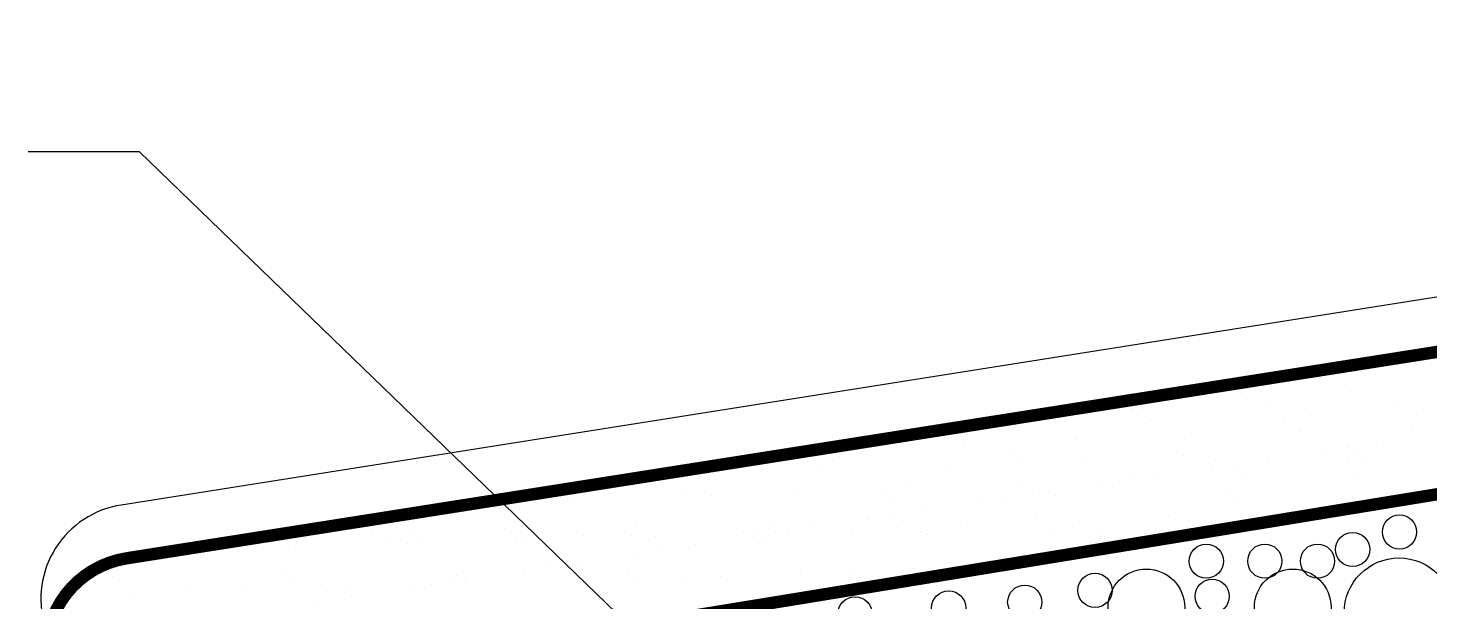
# Model space of a CAD drawing. Header units: inches. Extents: x -370 to 18, y -197 to 199.
# Drawn here: x -230.646 to -228.008, y -23.557 to -22.477 of the extents above; entities that cross this region are included whole.
import ezdxf

# ---------------------------------------------------------------- set-up
doc = ezdxf.new("R2010")
doc.units = ezdxf.units.IN
doc.header["$MEASUREMENT"] = 0
doc.layers.add('TRAMAS', color=7, linetype='Continuous')

# ---------------------------------------------------------------- blocks, each defined once
blk = doc.blocks.new('*X574')
at = {"color": 0}
for p, q in [((3.3032, 4.338), (3.3032, 4.338)), ((3.273, 4.3286), (3.273, 4.3286)), ((3.3753, 4.3281), (3.3753, 4.3281)), ((3.1706, 4.3154), (3.1706, 4.3154)), ((3.1756, 4.3096), (3.1756, 4.3096)), ((3.2952, 4.3157), (3.2952, 4.3157)), ((3.4197, 4.3159), (3.4197, 4.3159)), ((3.0629, 4.3045), (3.0629, 4.3045)), ((3.1829, 4.3029), (3.1829, 4.3029)), ((3.1875, 4.3047), (3.1875, 4.3047)), ((3.312, 4.3049), (3.312, 4.3049)), ((3.338, 4.3061), (3.338, 4.3061)), ((3.4366, 4.3051), (3.4366, 4.3051)), ((3.012, 4.2864), (3.012, 4.2864)), ((3.1167, 4.2877), (3.1167, 4.2877)), ((3.2191, 4.2872), (3.2191, 4.2872)), ((3.3271, 4.2911), (3.3271, 4.2911)), ((3.4318, 4.2925), (3.4318, 4.2925)), ((2.8953, 4.2759), (2.8953, 4.2759)), ((2.904, 4.2825), (2.904, 4.2825)), ((3.0553, 4.2745), (3.0553, 4.2745)), ((3.2177, 4.271), (3.2177, 4.271)), ((3.3521, 4.2733), (3.3521, 4.2733)), ((3.373, 4.276), (3.373, 4.276)), ((3.3778, 4.2696), (3.3778, 4.2696)), ((3.4055, 4.2803), (3.4055, 4.2803)), ((2.8745, 4.2653), (2.8745, 4.2653)), ((2.9991, 4.2655), (2.9991, 4.2655)), ((3.0627, 4.2678), (3.0627, 4.2678)), ((3.1236, 4.2658), (3.1236, 4.2658)), ((3.2445, 4.2591), (3.2445, 4.2591)), ((3.2482, 4.266), (3.2482, 4.266)), ((3.2653, 4.2618), (3.2653, 4.2618)), ((3.2978, 4.2661), (3.2978, 4.2661)), ((3.3728, 4.2662), (3.3728, 4.2662)), ((3.3852, 4.2628), (3.3852, 4.2628)), ((2.6126, 4.2443), (2.6126, 4.2443)), ((2.8558, 4.2455), (2.8558, 4.2455)), ((2.9605, 4.2468), (2.9605, 4.2468)), ((3.0628, 4.2463), (3.0628, 4.2463)), ((3.1368, 4.2449), (3.1368, 4.2449)), ((3.1576, 4.2477), (3.1576, 4.2477)), ((3.1708, 4.2502), (3.1708, 4.2502)), ((3.1901, 4.2519), (3.1901, 4.2519)), ((3.2755, 4.2516), (3.2755, 4.2516)), ((3.3779, 4.2511), (3.3779, 4.2511)), ((2.62, 4.2376), (2.62, 4.2376)), ((2.6454, 4.2421), (2.6454, 4.2421)), ((2.7477, 4.2416), (2.7477, 4.2416)), ((2.775, 4.2408), (2.775, 4.2408)), ((2.9351, 4.2394), (2.9351, 4.2394)), ((2.9424, 4.2327), (2.9424, 4.2327)), ((3.0291, 4.2307), (3.0291, 4.2307)), ((3.05, 4.2335), (3.05, 4.2335)), ((3.0825, 4.2378), (3.0825, 4.2378)), ((3.0975, 4.2359), (3.0975, 4.2359)), ((3.2575, 4.2345), (3.2575, 4.2345)), ((3.42, 4.231), (3.42, 4.231)), ((2.9423, 4.2193), (2.9423, 4.2193)), ((2.9748, 4.2236), (2.9748, 4.2236)), ((3.2649, 4.2277), (3.2649, 4.2277)), ((2.4555, 4.2139), (2.4555, 4.2139)), ((2.4923, 4.2092), (2.4923, 4.2092)), ((2.5801, 4.2141), (2.5801, 4.2141)), ((2.6548, 4.2057), (2.6548, 4.2057)), ((2.6995, 4.2046), (2.6995, 4.2046)), ((2.7047, 4.2144), (2.7047, 4.2144)), ((2.8042, 4.2059), (2.8042, 4.2059)), ((2.8148, 4.2043), (2.8148, 4.2043)), ((2.8292, 4.2146), (2.8292, 4.2146)), ((2.8346, 4.2051), (2.8346, 4.2051)), ((2.8671, 4.2094), (2.8671, 4.2094)), ((2.9065, 4.2054), (2.9065, 4.2054)), ((2.9215, 4.2166), (2.9215, 4.2166)), ((2.9538, 4.2148), (2.9538, 4.2148)), ((2.9707, 4.2041), (2.9707, 4.2041)), ((3.0146, 4.2093), (3.0146, 4.2093)), ((3.0783, 4.215), (3.0783, 4.215)), ((3.0952, 4.2043), (3.0952, 4.2043)), ((3.1193, 4.2106), (3.1193, 4.2106)), ((3.2029, 4.2153), (3.2029, 4.2153)), ((3.2198, 4.2045), (3.2198, 4.2045)), ((3.2216, 4.2102), (3.2216, 4.2102)), ((3.3275, 4.2155), (3.3275, 4.2155)), ((3.3296, 4.214), (3.3296, 4.214)), ((2.2764, 4.1959), (2.2764, 4.1959)), ((2.3478, 4.2029), (2.3478, 4.2029)), ((2.3844, 4.1998), (2.3844, 4.1998)), ((2.4724, 4.2032), (2.4724, 4.2032)), ((2.4891, 4.2012), (2.4891, 4.2012)), ((2.4997, 4.2025), (2.4997, 4.2025)), ((2.5915, 4.2007), (2.5915, 4.2007)), ((2.597, 4.2034), (2.597, 4.2034)), ((2.7215, 4.2036), (2.7215, 4.2036)), ((2.7269, 4.191), (2.7269, 4.191)), ((2.7595, 4.1952), (2.7595, 4.1952)), ((2.8138, 4.2024), (2.8138, 4.2024)), ((2.8222, 4.1975), (2.8222, 4.1975)), ((2.8461, 4.2038), (2.8461, 4.2038)), ((2.9772, 4.2008), (2.9772, 4.2008)), ((3.1373, 4.1994), (3.1373, 4.1994)), ((3.1447, 4.1926), (3.1447, 4.1926)), ((2.6518, 4.1811), (2.6518, 4.1811)), ((2.7061, 4.1882), (2.7061, 4.1882)), ((2.212, 4.1755), (2.212, 4.1755)), ((2.3721, 4.1741), (2.3721, 4.1741)), ((2.3795, 4.1674), (2.3795, 4.1674)), ((2.5345, 4.1706), (2.5345, 4.1706)), ((2.5441, 4.1669), (2.5441, 4.1669)), ((2.5984, 4.174), (2.5984, 4.174)), ((2.6193, 4.1768), (2.6193, 4.1768)), ((2.6479, 4.165), (2.6479, 4.165)), ((2.6577, 4.1647), (2.6577, 4.1647)), ((2.6946, 4.1692), (2.6946, 4.1692)), ((2.7503, 4.1645), (2.7503, 4.1645)), ((2.7822, 4.1649), (2.7822, 4.1649)), ((2.857, 4.1657), (2.857, 4.1657)), ((2.8583, 4.1684), (2.8583, 4.1684)), ((2.9068, 4.1652), (2.9068, 4.1652)), ((2.963, 4.1697), (2.963, 4.1697)), ((2.2282, 4.1589), (2.2282, 4.1589)), ((2.284, 4.164), (2.284, 4.164)), ((2.3329, 4.1603), (2.3329, 4.1603)), ((2.4085, 4.1643), (2.4085, 4.1643)), ((2.4352, 4.1598), (2.4352, 4.1598)), ((2.4364, 4.1527), (2.4364, 4.1527)), ((2.4908, 4.1599), (2.4908, 4.1599)), ((2.5116, 4.1626), (2.5116, 4.1626)), ((2.5331, 4.1645), (2.5331, 4.1645)), ((2.5432, 4.1637), (2.5432, 4.1637)), ((2.7019, 4.1624), (2.7019, 4.1624)), ((2.4039, 4.1484), (2.4039, 4.1484))]:
    blk.add_line(p, q, dxfattribs=at)
blk = doc.blocks.new('A$C19EF2EDB')
for p, q in [((10.09522, 8.11625), (9.8857, 8.11625)), ((11.08377, 7.16064), (10.09522, 8.11625))]:
    blk.add_line(p, q)
at = {"const_width": 0.02326}
blk.add_lwpolyline([(13.28157, 7.96033), (13.27713, 7.93147, -0.4030868), (13.20785, 7.84543), (10.07107, 7.35131, 0.4515588), (9.92693, 7.12436), (9.97735, 6.86688, 0.3549331), (10.07099, 6.84191), (10.36575, 6.88962, 0.4220892), (10.42012, 6.97835), (10.40937, 7.02285, -0.4261719), (10.509, 7.14059), (14.02103, 7.7143, 0.3809046), (14.16477, 7.84992), (14.07424, 8.30819, 0.238425), (13.99069, 8.3366), (13.78299, 8.30763)], format="xyb", dxfattribs=at)
blk.add_lwpolyline([(13.28139, 7.96086), (10.06093, 7.45164, 0.4515588), (9.9168, 7.22469), (9.92171, 7.20016, 0.4066557)], format="xyb")
at = {"color": 8, "transparency": 33554610}
for centre, radius in [((12.46619, 7.40091), 0.03223), ((12.37806, 7.3679), 0.03223), ((12.10267, 7.34589), 0.03223), ((12.21283, 7.34589), 0.03223), ((12.31197, 7.34589), 0.03223), ((12.46535, 7.24863), 0.10333), ((11.89336, 7.29087), 0.03223), ((11.98995, 7.25911), 0.07205), ((12.11368, 7.27987), 0.03223), ((12.26535, 7.25911), 0.07205), ((11.61796, 7.25786), 0.03223), ((11.76117, 7.26886), 0.03223), ((11.44171, 7.24686), 0.03223)]:
    blk.add_circle(centre, radius, dxfattribs=at)
at = {"xscale": 2.0079, "yscale": 2.0079, "zscale": 2.0079, "rotation": 1}
blk.add_blockref('*X574', (5.74923, -1.14231), dxfattribs=at)

msp = doc.modelspace()

# ---------------------------------------------------------------- block references
at = {"layer": 'TRAMAS'}
msp.add_blockref('A$C19EF2EDB', (-240.53178, -30.82661), dxfattribs=at)

doc.saveas('drawing.dxf')
